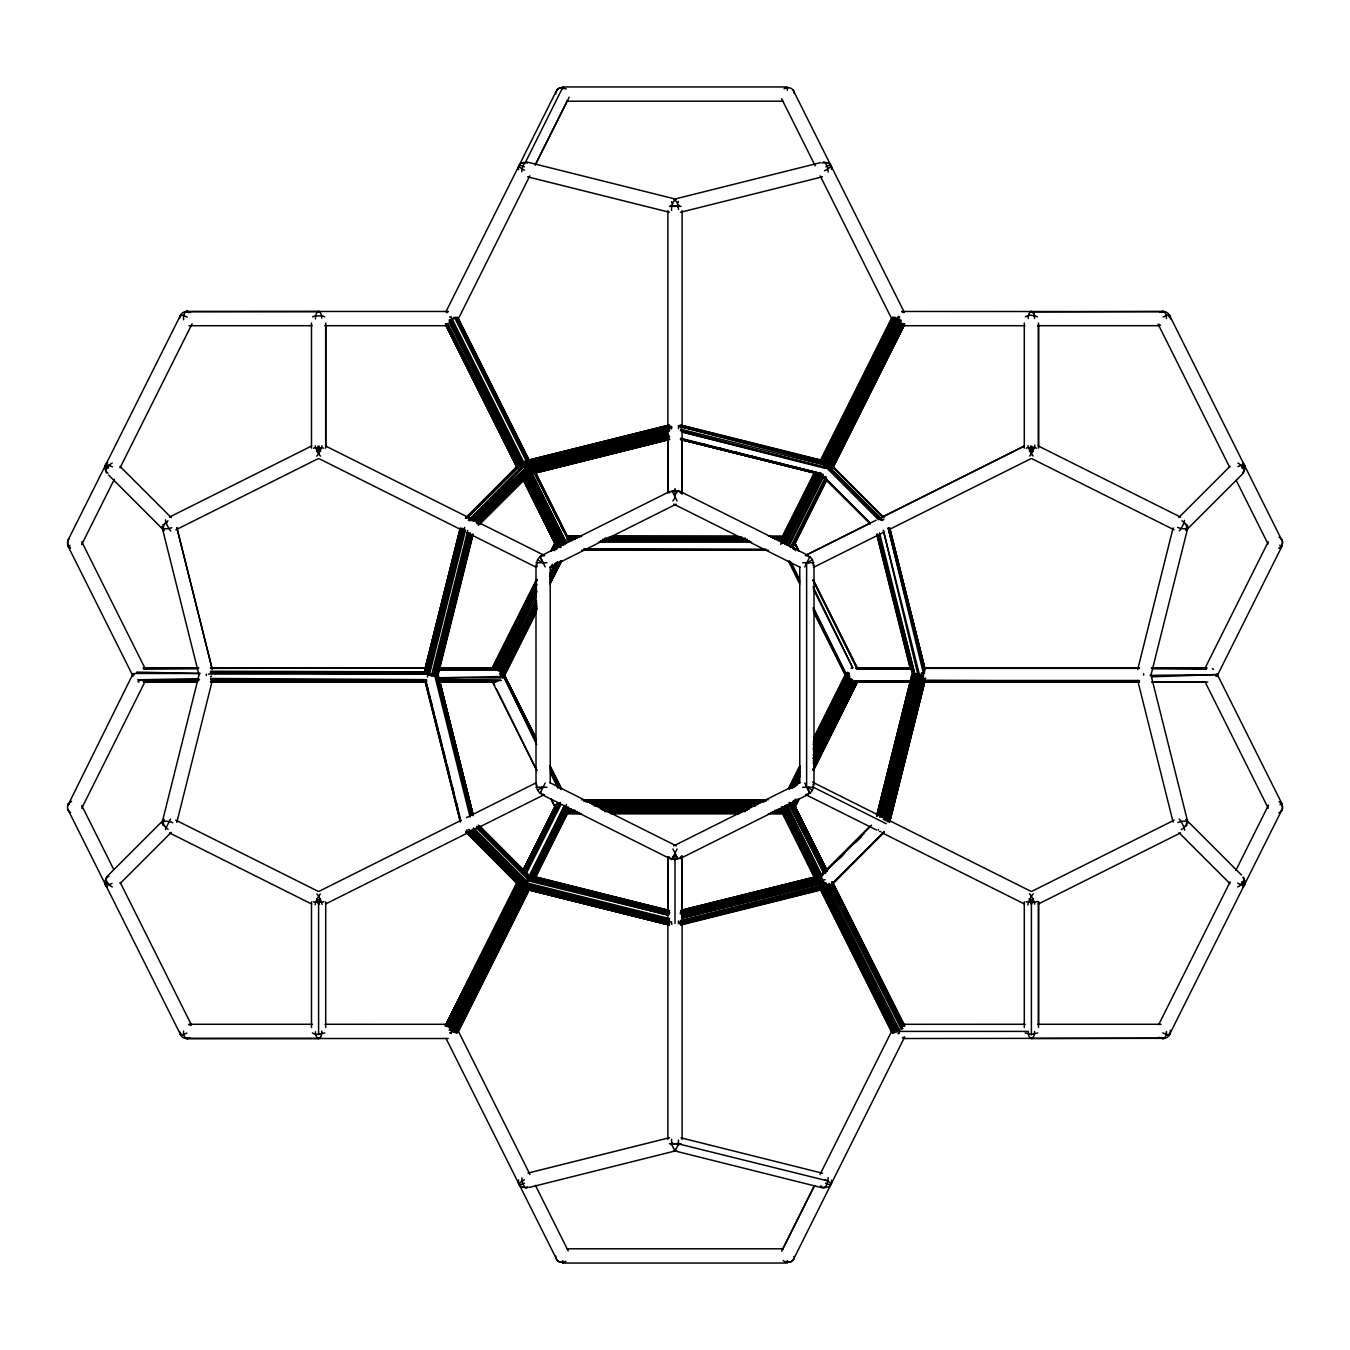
<?xml version="1.0" encoding="UTF-8"?>
<svg xmlns="http://www.w3.org/2000/svg" width="1350" height="1350" viewBox="0 0 1350 1350"><rect width="100%" height="100%" fill="white"/><g stroke="black" fill="none" stroke-linecap="round" stroke-linejoin="round"><path stroke-width="1.5" d="M325.704 448.132L325.721 324.945M667.896 856.845L667.879 910.828L637.47 903.234L649.654 906.373M667.879 492.834L667.879 439.121M682.104 494.235L682.121 439.037M682.071 917.089L682.104 855.748M1038.504 448.132L1038.521 324.945M1038.504 1027.451L1038.521 901.53M1184.304 521.37L1183.191 524.475A7.138 1.552 -63.4 0 1 1181.081 528.508A7.121 1.552 -63.4 0 1 1179.36 530.837M1162.772 1032.868A7.121 1.552 26.6 0 0 1165.506 1034.066L1167.227 1034.623A7.121 1.552 26.7 0 0 1169.471 1034.758L1169.623 1034.1A7.121 1.552 26.6 0 0 1169.134 1033.442M677.919 207.444L678.375 205.217M537.081 787.252L537.03 788.721A7.121 6.227 63.3 0 0 539.46 792.501L541.941 793.918A7.121 6.227 63.3 0 0 543.308 794.188M108.574 475.014L164.16 530.601A7.121 4.117 -45 0 1 163.198 529.099L163.434 526.348A7.121 4.117 -45 0 1 167.974 520.813M1215.894 676.131L1215.979 674.612L1150.031 675.371M134.021 675L134.156 673.481L200.104 673.481L136.637 672.097M1244.497 465.446L1244.211 464.856A7.138 1.552 -26.4 0 0 1242.574 464.94M671.558 429.013L671.659 426.414L524.002 463.32M1242.844 885.111A7.121 1.552 26.6 0 0 1244.211 885.127L1244.464 884.419A7.121 1.552 26.6 0 0 1241.561 881.871M847.058 673.127L846.906 676.131M1028.211 318.6A7.121 3.189 -90 0 1 1028.379 316.356L1028.649 314.972A7.121 3.189 -90 0 1 1032.244 311.715A7.121 3.189 -90 0 1 1034.589 318.6M1240.296 884.368L1242.067 884.942A7.121 1.552 26.6 0 0 1244.312 885.094L1244.497 884.537M470.931 534.853L436.59 676.097L471.994 534.533M877.416 815.586L912.381 674.392L876.707 816.21L911.874 674.933L876.876 814.691M890.561 815.096L892.08 808.954M894.594 798.744L896.113 792.602M898.644 782.392L900.146 776.25M902.677 766.041L904.196 759.898M906.711 749.689L908.229 743.546M1186.987 528.188L1186.127 530.347L1243.215 473.259A7.121 4.117 44.9 0 0 1243.704 472.517L1243.89 470.492A7.121 4.117 44.9 0 0 1241.342 465.682A7.121 4.117 45 0 0 1237.815 463.084M425.469 668.385L459.928 529.487M437.906 672.722L444.032 648.219M445.044 644.136L448.099 631.884M449.128 627.801L462.881 572.653M463.911 568.569L466.965 556.318M467.977 552.234L471.032 539.983M877.584 814.117L911.807 676.249M877.854 814.911L879.356 808.819M880.369 804.769L883.406 792.585M884.419 788.535L887.456 776.368M888.469 772.318L891.506 760.134M892.502 756.084L895.539 743.917M896.552 739.851L899.589 727.684M900.602 723.634L903.639 711.467M904.652 707.4L907.673 695.233M908.685 691.183L911.722 679.016M900.298 776.537L889.144 821.424L923.704 683.826L889.65 821.053M901.311 772.453L904.348 760.219M905.361 756.135L908.415 743.901M909.427 739.817L912.465 727.583M913.478 723.499L916.515 711.248M917.544 707.181L920.582 694.929M889.684 821.931L925.526 677.97L889.515 821.171M161.966 823.196L198.872 675.54M176.816 822.437L212.22 680.839M460.316 527.884L424.913 669.482L460.485 528.795M424.524 672.199L460.434 528.576M425.452 670.984L460.89 529.369M425.672 673.667L462.071 528.036M426.651 674.376L463.05 528.744M427.326 677.042L464.737 527.361M429.182 675.557L465.581 529.926M431.359 676.164L467.775 530.533M432.827 676.384L468.737 532.778M434.244 676.451L470.138 532.845M435.51 676.367L470.914 534.769M437.451 675.726L472.837 534.144M438.024 675.219L473.141 534.364M878.799 815.265L914.203 673.684M879.525 817.155L915.435 673.549M880.909 817.189L916.802 673.583M882.36 817.374L918.27 673.768M883.339 819.72L919.738 674.089M884.756 820.192L921.679 672.536M886.073 820.766L922.995 673.11M887.22 821.424L923.619 675.793M888.131 822.133L924.024 678.527M889.11 820.631L924.666 679.269M889.667 821.121L924.784 681.294M889.701 821.897L925.054 680.721M1137.713 669.482L1173.116 527.884M1151.01 674.933L1188.017 526.956A7.121 3.105 14.1 0 1 1187.19 528.069L1186.65 529.554A7.138 4.117 45 0 1 1186.178 530.297M108.506 468.129A7.121 1.519 26.5 0 1 105.503 465.446L105.789 464.569L105.216 465.767A7.121 6.227 26.7 0 0 105.975 471.066L106.161 472.061A7.121 4.117 -45 0 0 106.515 472.922M877.433 815.653L913.157 673.954M913.359 722.992L914.895 716.934M917.46 706.86L918.996 700.802M67.703 809.072L180.63 1034.809A7.121 1.569 -26.3 0 0 183.026 1034.539M448.386 311.462L186.621 311.462A7.121 3.189 -90 0 0 183.887 315.309L183.043 315.444A7.121 1.586 26.6 0 0 180.529 315.208L67.787 540.608L67.703 543.949L69.474 547.054M163.164 822.555L163.316 820.513M519.851 164.43L518.923 165.982A7.138 1.552 26.6 0 0 519.126 166.438M555.896 92.205L557.499 89.353A7.138 6.227 26.4 0 1 561.263 87.699L566.274 88.931M812.97 784.384A7.121 6.227 -63.4 0 1 813.257 785.784L812.97 788.721A7.121 6.227 -63.4 0 1 810.557 792.501L808.059 793.918A7.121 6.227 -63.4 0 1 806.709 794.188M673.532 1150.605L823.196 1188.034A7.121 3.105 -76 0 0 824.664 1187.46A7.121 3.105 -76 0 0 827.702 1181.824L828.141 1178.888A7.121 3.105 -76 0 0 828.141 1177.554M105.503 465.446L105.789 464.569M1033.138 456.013A7.138 1.552 63.4 0 1 1031.737 454.174L1030.995 452.976L1032.176 452.334A7.121 1.552 -63.4 0 0 1034.049 448.318L1034.471 447.086L1035.349 447.812A7.121 3.189 0 0 1 1036.513 448.251M787.252 1262.301A7.121 6.227 26.9 0 0 793.665 1259.044L794.104 1257.778A7.121 6.227 26.9 0 0 794.205 1256.445A7.121 6.227 26.6 0 1 793.665 1259.027L792.956 1260.158A7.121 6.227 26.6 0 1 783.101 1260.613M518.484 167.046L520.087 164.194A7.121 6.227 26.8 0 1 523.851 162.523M536.406 787.252L536.709 786.51A7.121 6.227 63.3 0 1 536.844 785.092M1166.957 1034.539A7.121 1.552 26.6 0 0 1169.37 1034.809L1282.297 809.072A7.121 6.227 26.6 0 0 1281.96 805.056M562.748 88.577L562.748 87.193M531.951 876.757L566.561 807.519L530.044 877.5L564.452 805.528L528.846 876.572M820.53 472.972L786.189 544.843L821.812 473.782L820.53 472.972L784.974 544.067L818.539 473.85L783.894 543.038M105.604 464.957L105.216 465.767L105.688 464.906A7.121 1.519 26.5 0 1 107.916 465.075L109.704 465.632M449.618 1032.699L450.984 1033.358L524.458 883.018L450.546 1030.826M795.555 799.251L792.771 804.921L795.639 799.284M813.122 763.29L852.913 681.919L813.291 761.012M556.605 804.009L523.901 870.632L557.651 803.216M560.233 825.542L534.836 877.399L567.709 812.7M537.047 608.327L502.116 677.649L536.507 607.719M550.446 579.352L558.816 562.342L550.226 579.251M513.135 892.991L514.991 889.228M527.816 863.342L535.275 848.239L524.947 868.337M537.148 844.459L555.812 806.692M480.718 984.892L458.426 1029.966L528.609 889.667M485.359 975.493L492.784 960.457M500.209 945.439L502.065 941.676M512.274 921.021L514.148 917.257M548.792 848.121L550.631 844.391M534.836 878.327L568.772 809.595L534.026 877.551L568.637 808.245L533.621 876.201L568.215 806.912M794.779 543.645L825.761 480.819M792.281 788.197L799.757 773.094M813.763 744.778L849.268 673.026L813.189 744.474M794.424 786.915L800.027 775.575M813.088 749.149L849.487 675.489L813.341 746.921M796.669 785.683L799.47 780.013M813.459 751.68L849.825 678.021L813.628 749.419M494.741 664.538L492.885 668.334L494.741 664.571M536.574 579.487L492.311 668.031L536.827 579.606L496.614 660.774L506.942 640.17M555.576 541.89L550.851 551.306M450.208 1018.609L446.479 1026.101L450.259 1018.626M465.092 988.673L457.65 1003.641L459.675 999.928M466.948 984.926L477.191 964.339M479.048 960.592L518.13 881.989L445.23 1026.152L517.472 882.022M517.759 883.575L446.985 1026.084L518.484 884.216L447.862 1026.776L520.408 883.069M566.882 813.071L535.056 877.264L567.709 812.447L535.106 877.989M814.455 472.888L781.279 539.713L814.978 472.348L782.561 536.625M870.952 389.391L831.87 467.994L904.669 323.865L832.528 467.977M872.809 385.644L880.251 370.676M884.908 361.327L892.35 346.343L890.325 350.072M899.792 331.374L903.521 323.882L899.741 331.374M791.235 787.674L799.656 770.681M813.679 742.365L848.289 672.536L813.223 742.146M813.206 755.173L851.175 678.645M521.842 171.787A7.121 3.105 -76 0 1 522.146 168.919A7.121 3.105 -75.9 0 1 525.369 162.506L562.748 87.429M493.172 668.52L536.827 580.787M551.694 550.918L555.407 543.459M536.406 610.352L502.74 677.97L536.709 610.166M523.547 869.805L555.913 804.769L522.771 870.885L555.896 805.005M446.074 1026.051L517.776 881.989L445.449 1026.084M820.277 461.936L891.253 319.41M821.627 460.603L891.456 319.882M789.564 786.831L799.909 766.108M814.944 735.936L845.961 673.734M789.548 787.624L799.791 767.104M814.691 737.286L845.404 675.759M813.173 769.196L856.828 681.48M799.183 798.711L794.576 808.178L799.284 798.761M813.392 770.496L857.554 681.885M81.641 544.658L114.396 479.166M119.998 467.944L192.105 323.747M70.605 812.582A7.121 6.227 -26.4 0 1 68.378 804.381L133.076 673.684M81.759 808.178L144.872 681.952M445.956 311.732L556.2 91.26A7.138 6.21 26.7 0 0 555.812 93.892M535.174 165.071L567.27 100.963M458.73 318.026L529.824 175.838M535.444 164.616L569.143 97.2M550.716 551.222L555.424 541.806M492.446 668.115L536.912 579.656M508.815 636.407L516.324 621.388M518.197 617.625L528.508 596.97M530.398 593.207L536.962 580.061M551.964 550.024L555.711 542.514M536.389 584.094L493.999 668.891L537.081 584.449M553.348 550.192L557.111 542.649M495.011 669.398L536.473 586.491M557.196 545.046L554.361 550.699L557.162 545.029M497.138 668.098L536.709 588.971M556.487 549.416L558.377 545.636M497.509 670.629L537.064 591.502M498.842 671.153L536.439 596.177M550.53 568.046L552.403 564.3M536.642 600.716L499.905 674.19L536.372 602.944M549.838 574.341L555.474 563.034L550.564 572.349M536.912 603.214L500.175 676.688L501.238 677.211L537.047 605.627M550.108 576.838L557.651 561.752M502.116 677.649L536.962 607.939M550.159 581.563L560.52 560.841M504.343 674.055L506.233 670.309M510.941 660.909L518.484 645.857M520.358 642.094L527.901 627.058M532.609 617.659L534.499 613.896M551.475 580.044L559.001 565.009M549.923 583.808L561.246 561.212M536.068 612.208L503.888 676.181L535.089 614.064M550.058 583.875L561.549 561.364M504.107 676.299L536.102 612.225M672.908 500.985L675.253 497.306M539.966 793.547L540.658 792.163M540.456 792.568L545.214 783.051M445.939 1024.734L517.05 882.529M523.986 869.974L555.778 806.355L523.142 870.666M524.779 873.467L560.334 802.373L524.34 871.965M449.229 1030.118L522.197 884.183M450.984 1033.358L525.825 883.676M530.044 877.5L566.528 804.533M453.246 1032.041L526.23 886.106M454.511 1032.497L526.551 888.435M455.625 1032.817L527.664 888.739M456.553 1032.986L528.592 888.908M534.144 878.833L568.755 809.612M457.245 1032.986L529.723 888.047M534.988 877.314L565.852 815.569M458.73 1030.843L529.824 888.283M534.887 878.293L568.569 810.945M458.443 1031.062L529.706 888.772M781.65 538.431L815.062 471.707M891.962 317.841L820.024 461.683L891.557 320.001M820.462 461.126L892.502 317.048M815.012 472.686L784.148 534.431L803.908 495.754M820.867 461.059L892.131 318.853M781.262 541.063L815.873 471.825M787.151 529.926L789.024 526.196M799.318 505.609L801.191 501.862M811.485 481.292L813.358 477.546M829.102 446.141L830.976 442.395M862.785 378.776L864.658 375.047M874.952 354.459L876.825 350.713M887.102 330.142L888.975 326.396M821.846 461.143L893.886 317.081M780.604 544.286L816.142 473.192M822.876 461.379L894.915 317.317M782.106 543.729L817.661 472.618M824.074 461.767L896.096 317.706M824.445 464.147L898.341 316.339L899.707 316.946L824.867 466.627L823.5 466.02M826.217 467.319L900.112 319.511M787.658 545.451L823.213 474.356M828.428 466.172L901.395 320.237M789.126 545.737L823.736 476.516M829.592 466.914L901.614 322.852M790.374 547.509L825.93 476.415M831.499 465.75L902.593 323.561M791.724 547.087L826.335 477.866M832.241 466.425L903.353 324.219M794.222 543.645L826.014 480.026M826.588 479.048L792.906 546.396L826.622 479.891L869.957 522.788M793.884 545.467L826.841 479.486L794.104 544.978M832.95 467.454L904.028 325.164M832.933 467.708L904.264 324.979M804.786 566.933L810.034 556.436M677.092 848.998L671.811 859.562L541.822 794.559M672.351 858.516L672.773 857.638M673.026 857.132L673.599 855.984M788.501 788.653L799.757 766.024M813.898 737.775L845.961 673.734M789.311 788.484L799.639 767.846M813.729 739.699L847.547 672.165M812.936 758.481L852.491 679.354M791.623 804.347L793.513 800.584M813.527 763.492L854.989 680.602M792.889 807.334L796.652 799.808M813.611 765.889L856.001 681.109L910.119 681.379M794.812 806.254L796.669 802.524M813.426 769.044L823.652 748.592M825.508 744.862L838.536 718.824M840.392 715.095L850.635 694.642M852.491 690.913L857.149 681.615M794.256 808.026L798.964 798.592M782.595 1249.341L814.523 1185.486M781.65 1251.231L814.388 1185.739M820.007 1174.517L891.945 1030.674M793.665 1259.044L904.736 1036.884M1205.128 668.048L1268.241 541.806M1216.924 676.299L1281.926 546.294L1279.749 545.214M1158.671 1024.684L1230.154 881.786M1235.79 870.531L1268.528 805.056M504.242 645.739L496.665 660.808L501.525 651.459M506.132 641.976L513.709 626.923M518.434 617.524L523.176 608.108M527.901 598.708L532.642 589.292M446.023 1024.954L517.252 882.984M446.377 1025.477L517.742 883.558M448.943 1027.519L520.256 885.448M526.298 873.45L560.874 804.651M821.526 460.485L830.908 441.804M832.781 438.075L843.109 417.538M844.999 413.809L852.508 398.858M857.199 389.526L864.709 374.591M869.4 365.259L874.108 355.911M884.436 335.374L886.309 331.644M832.646 466.104L904.095 323.933M813.341 769.298L857.385 681.75L910.035 681.429M538.009 870.328L566.882 812.97M789.531 789.176L799.959 768.487M791.353 787.725L799.892 770.799M782.291 537.3L815.029 472.568M792.433 788.265L800.044 773.229M794.61 786.999L800.314 775.727M499.888 671.827L536.22 600.497M549.804 576.686L557.483 561.684M805.781 492.075L815.197 473.631M537.182 844.459L544.691 829.761M68.04 805.039L69.221 803.199M562.748 1262.891L563.119 1262.25A7.121 6.21 -26.6 0 0 565.937 1261.254M1165.455 315.951L1167.227 315.377M672.081 1142.556L671.389 1143.653L681.041 1143.653M1163.109 316.946L1166.957 315.444A7.121 1.569 -26.3 0 1 1169.488 315.242L1282.382 541.249A7.121 6.227 -26.5 0 1 1281.808 545.282L1279.986 547.577M1281.015 811.367L1281.808 810.287A7.121 6.227 26.7 0 0 1281.234 803.79A7.121 6.227 26.6 0 0 1279.074 801.748M1279.986 804.651L1281.909 803.689L1216.907 673.701M180.849 316.541A7.121 1.586 26.6 0 1 180.377 315.883L180.63 315.174M68.31 546.193L70.014 545.333M671.659 1139.231A7.121 3.122 75.9 0 0 674.494 1149.559L676.046 1148.901A7.121 3.105 -76 0 0 677.818 1145.121L678.324 1142.91A7.138 3.122 -75.9 0 0 678.459 1140.126M473.209 521.522L526.956 466.779L469.513 520.999L526.551 463.961M475.554 521.235L527.816 468.028M528.626 469.226L476.28 522.467L529.217 470.441L476.769 523.682L529.571 471.639M520.374 463.978L467.269 517.742L522.028 464.029M481.899 503.111L477.444 507.549L484.616 500.226M503.516 481.123L493.341 491.4L502.234 482.557M509.338 475.251L518.062 466.442L507.836 476.567M832.275 884.098L884.031 831.887L832.866 883.052M518.282 465.497L466.965 517.101L518.164 465.868M491.147 494.151L494.117 491.164M505.963 479.216L508.933 476.229M478.322 524.914L529.622 473.293M826.571 870.109L869.501 826.892M466.459 517.101L517.995 465.699L465.784 518.181L520.374 463.961M477.276 507.617L484.616 500.243M509.574 475.2L518.383 466.358M487.384 514.924L497.559 504.934M503.516 498.741L516.459 486M479.385 524.256L530.786 472.719L478.305 524.981M839.211 858.583L845.1 852.677M855.411 842.349L861.3 836.46L853.993 843.733M832.039 884.284L884.301 831.786M465.429 518.316L518.079 465.649M466.358 518.062L476.584 507.819M479.52 504.9L494.151 490.269M497.07 487.35L511.701 472.719M514.62 469.8L517.539 466.864M468.281 520.273L525.319 463.236M480.566 521.876L489.476 512.966M495.416 507.026L504.326 498.116M510.266 492.176L519.176 483.266M479.874 523.091L523.766 479.216M120.082 883.558L171.264 832.359M479.334 524.323L528.778 474.879M870.379 826.031L819.399 876.96L871.577 825.171M1178.769 517.573L1230.036 466.307M824.648 873.096L827.584 870.159M836.376 861.351L843.716 854.01M883.44 832.967L832.241 884.149L883.592 832.849M492.311 492.75L496.766 488.312M507.178 477.951L511.633 473.513M466.931 517.168L504.917 479.469M478.474 523.446L529.757 472.517M479.368 523.716L528.019 475.335M480.009 523.041L523.294 480.178M822.369 874.53L864.051 833.456M494.066 507.803L497.019 504.9M510.334 491.805L516.257 485.983M472.163 520.476L526.939 466.746M185.963 311.664L319.191 311.58M1031.906 446.496L1030.809 448.284A7.121 1.552 -63.4 0 0 1029.442 450.984M318.094 903.487L319.191 901.699A7.121 1.552 -63.4 0 0 320.558 899.016M671.608 210.482A7.121 3.105 -76 0 1 671.591 207.799L672.182 204.863A7.121 3.105 -76 0 1 674.679 200.239L676.131 199.395M183.043 1034.539L185.541 1033.644A7.121 1.569 -26.3 0 0 186.907 1033.054M315.124 904.838A7.121 1.552 -63.4 0 1 317.824 897.666L319.646 894.797A7.121 1.552 -63.3 0 1 320.321 894.004M1031.737 454.174L1030.354 455.203A7.121 1.552 -63.4 0 1 1029.679 455.996M830.655 1184.524L831.094 1184.203A7.121 6.21 26.5 0 0 831.431 1180.237M681.058 493.442A7.138 6.379 0.3 0 0 678.966 491.501L674.629 490.421L670.444 491.889A7.138 6.379 0.3 0 0 669.398 492.851M183.532 1031.012A7.121 3.189 -90 0 0 183.735 1033.999L182.756 1034.623A7.121 1.552 -26.6 0 1 180.529 1034.758L180.293 1034.421A7.121 1.569 -26.3 0 1 180.984 1033.273M324.827 1032.936L315.765 1034.691L312.356 1032.936M1037.644 1032.936L1031.4 1034.589L1025.173 1032.936M824.529 170.724A7.121 1.569 -26.7 0 0 827.196 169.324L828.377 168.581A7.121 1.552 -26.6 0 0 830.942 165.594A7.121 6.21 -26.4 0 0 825.053 162.523L824.091 162.152A7.121 3.105 75.9 0 0 823.382 161.966M446.58 312.626L447.862 311.968M902.138 325.215L903.42 324.557M69.137 545.771L68.091 546.294L133.093 676.299M802.626 562.731L813.881 562.731M169.408 517.117L311.664 445.972M175.854 529.824L318.111 458.679M669.938 491.366L539.933 556.369L543.122 562.731L537.502 559.929M550.074 567.219L676.299 504.107M805.612 555.407L876.167 520.155M882.276 517.067L1024.481 445.972L879.896 518.299M805.342 555.542L869.147 523.631M806.878 562.731L812.498 559.929M813.476 567.388L883.254 532.508M888.722 529.774L1030.86 458.713M319.14 891.27L460.856 820.446M466.459 817.644L535.967 782.865M537.502 790.054L543.122 787.252M325.451 904.044L467.944 832.798M473.546 829.997L544.371 794.593M848.762 677.211L849.825 676.688M673.701 845.876L799.926 782.764M680.062 858.617L808.178 794.559M1031.889 891.321L1174.146 820.176M1038.336 904.028L1180.592 832.883M1280.863 804.229L1281.842 803.722M446.698 1025.359L448.065 1024.684M449.618 317.284L450.984 316.626L525.825 466.307L524.458 466.965L449.246 319.866L522.197 465.801M1028.649 314.972L1035.349 315.934A7.121 3.189 0 0 1 1037.475 316.913M898.003 1033.796L899.37 1033.206L824.529 883.524L825.879 882.849L899.792 1030.658M903.521 1038.521L1164.206 1038.217M185.389 1038.403L187.633 1038.217M785.43 88.104L788.366 87.666M562.748 1262.064L562.005 1262.334A7.121 6.21 -26.6 0 1 557.061 1260.158L446.023 1038.386M317.52 311.884L318.684 311.462A7.121 3.189 90 0 1 321.773 318.212M1030.32 311.884L1164.24 311.529A7.138 7.138 0 0 1 1170.399 318.971M1028.329 1033.273A7.121 3.189 -90 0 0 1031.147 1038.504L1164.983 1038.319A7.121 7.121 0 0 0 1170.315 1030.269M183.752 1033.999A7.138 3.189 90 0 0 186.283 1038.471L188.409 1038.319A7.121 7.121 0 0 0 189.827 1037.812M466.358 830.402L467.556 830.031M674.224 1150.487L675.219 1150.2A7.121 3.122 75.9 0 0 676.637 1150.588L528.981 1187.511M881.314 520.492L824.259 463.455L882.546 519.919L883.744 519.581M851.04 668.284L852.356 667.929M568.671 463.877L536.203 472.264L649.62 443.694M572.737 462.831L578.829 461.261M582.879 460.198L595.063 457.059M599.13 456.013L605.205 454.444M822.504 878.85L680.282 913.174L821.104 876.876M653.67 442.682L665.82 439.611M534.465 473.108L667.406 439.661L535.68 472.298M669.414 439.29L535.68 472.888L668.773 439.729M681.817 910.17L822.049 875.458L680.771 911.52M820.699 162.574L675.067 198.99L526.804 161.966A7.121 3.122 -75.9 0 0 525.369 162.506L523.851 162.54M679.05 205.318L675 206.331L670.95 205.318M680.518 212.271L822.437 176.816M525.234 461.008L669.482 424.913M524.694 461.514L668.317 425.604M524.273 462.291L669.921 425.891M521.842 465.058L671.524 427.646M523.901 465.936L669.533 429.519M524.087 467.404L669.718 430.988M526.433 468.366L668.031 432.962M524.88 470.306L668.486 434.396M527.479 471.099L669.06 435.712M528.137 472.247L669.735 436.843M528.846 473.158L668.419 438.261M527.563 474.306L669.161 438.919M526.281 475.166L669.887 439.256M681.126 910.288L823.382 874.766M680.467 910.862L822.066 875.458M700.346 906.373L712.479 903.336M716.529 902.323L728.663 899.286M732.712 898.273L815.636 877.551M680.265 913.14L821.863 877.753M680.94 914.287L822.521 878.884M681.514 915.587L825.12 879.694M681.969 917.021L823.567 881.618M681.666 918.118L824.31 882.411M680.467 920.464L826.099 884.048M828.158 884.925L678.476 922.354L678.442 920.97M678.341 923.586L825.998 886.663M680.079 924.109L825.727 887.692M683.944 923.518L821.475 889.127L802.997 893.616M681.683 924.379L825.306 888.486M824.766 888.975L680.518 925.088M527.934 1173.099L669.482 1137.713M670.95 1144.665L675 1143.653L679.05 1144.665M529.352 459.979L668.52 425.334M528.592 460.434L666.478 426.212M528.812 460.485L665.989 426.482M529.318 460.856L541.451 457.836M545.484 456.823L557.617 453.803M561.667 452.79L573.784 449.769M577.834 448.774L589.967 445.753M600.075 443.222L606.133 441.72M616.241 439.206L622.299 437.687M632.408 435.173L638.466 433.654M648.574 431.139L654.649 429.637M706.371 904.956L718.504 901.952M722.537 900.956L734.653 897.969M738.703 896.957L750.819 893.97M760.928 891.472L766.986 889.971M777.094 887.473L783.152 885.971M681.632 918.135L825.171 882.63M760.05 904.112L766.176 902.61M776.402 900.112L782.544 898.611M792.771 896.113L798.913 894.611M1032.328 1038.217L1031.822 1038.471A7.121 3.189 90 0 0 1033.088 1037.441M187.312 311.58L187.667 311.529A7.138 7.138 0 0 1 190.502 312.542M1163.869 311.58L901.614 311.462M184.663 311.766L187.667 311.529L186.148 311.479A7.138 7.138 0 0 0 179.584 318.583M1161.236 311.766L1163.194 311.462M179.584 1031.4A7.121 7.121 0 0 0 186.907 1038.521L188.409 1038.319M1161.962 1038.403L1164.983 1038.319M806.962 787.421L808.751 787.252M182.756 315.377L184.545 315.951A7.121 1.586 26.6 0 1 187.262 317.081M321.705 1032.902A7.121 3.189 90 0 1 319.005 1038.471L186.907 1038.521A7.138 3.189 90 0 0 188.257 1037.627M1151.888 676.806L1215.979 674.612M198.737 678.645L137.818 679.792L199.597 679.826M487.333 668.925L493.611 668.841M1193.94 668.925L1206.512 668.756L1152.259 668.267M440.235 681.142L501.002 680.366L438.075 679.286M143.184 681.413L170.438 681.075M477.394 681.075L439.627 681.497L493.087 681.564M911.588 681.075L851.04 681.699L852.356 682.054M143.606 668.706L198.197 668.233M894.814 668.925L909.579 668.841M159.806 681.075L197.572 681.497L143.387 681.969L196.914 682.003M440.438 681.952L492.969 681.598M439.948 668.891L494.016 668.587L439.779 668.149M856.659 668.554L910.744 668.317M438.615 681.345L487.097 681.075M910.457 668.216L855.681 668.436L909.748 668.706M210.532 672.57L426.668 671.827L210.532 671.22M426.668 680.737L210.532 681.463L426.668 681.48M1099.592 681.075L923.332 681.615L1139.467 681.632M855.816 682.087L910.474 681.868M566.949 537.165L579.555 537.148M608.985 537.097L741.386 536.861M210.532 668.351L426.668 667.963L210.532 667.963M855.849 668.064L909.967 667.946M765.602 800.634L583.656 800.904L766.277 800.938M566.933 101.199L783.067 101.199M669.398 206.331L681.041 206.331M188.983 325.721L312.086 325.704M324.641 325.704L448.386 325.721M901.614 325.721L1024.886 325.704M1037.458 325.704L1159.329 325.704M566.933 536.001L581.631 536.001M613.102 536.001L736.898 536.001M768.369 536.001L783.067 536.001M566.933 538.144L577.429 538.144M604.699 538.144L745.301 538.144M772.571 538.144L783.067 538.144M566.933 539.325L575.336 539.325M602.606 539.325L747.394 539.325M774.664 539.325L783.067 539.325M566.933 540.692L571.134 540.692M600.514 540.692L749.486 540.692M778.866 540.692L783.067 540.692M598.404 542.16L751.596 542.16M584.061 549.45L766.311 549.484L583.723 548.893M583.723 550.074L766.277 550.074M581.631 550.243L768.369 550.243M535.984 562.731L547.054 562.731M198.028 667.862L144.045 667.896L198.771 667.929M440.421 667.913L492.463 667.879M143.303 667.929L196.881 667.929M438.936 667.862L495.923 667.997M855.765 667.896L911.402 667.896M923.164 667.862L1139.467 667.913M1151.398 667.896L1207.035 667.896L1152.124 668.166M438.885 668.166L492.463 668.166M439.509 668.436L499.281 668.436L497.981 667.997M923.332 668.351L1139.467 668.351M143.488 668.756L197.066 668.756M440.134 668.756L493.712 668.756M1152.934 668.756L1206.512 668.756M438.649 669.161L498.403 669.161L437.636 670.123L499.416 670.157M208.44 674.055L428.76 674.055L210.532 672.604M210.532 679.691L426.668 679.691L210.532 678.476M437.113 680.366L501.002 680.366M1139.467 680.484L923.332 680.484L1139.467 681.311M440.134 681.227L497.829 681.227L439.003 681.767L496.581 681.817M851.884 681.041L909.866 681.227M144.096 681.564L197.674 681.564M911.317 681.564L855.681 681.564L909.9 681.936M857.098 681.817L910.676 681.817M210.718 682.121L425.064 682.104M495.248 682.104L439.104 682.121L472.331 813.814L439.29 680.67M854.415 682.054L911.402 682.104M923.181 682.121L1139.467 682.121M1152.073 682.121L1207.71 682.121M1151.921 682.121L1205.634 682.121M536.051 787.252L547.054 787.252M802.626 787.252L813.881 787.252M581.631 799.841L768.369 799.757M583.723 800.246L766.277 800.246M585.816 801.9L764.184 801.9M590.017 803.098L759.983 803.098M592.11 804.465L757.89 804.465M594.219 805.933L755.781 805.933M598.404 807.452L751.596 807.452M566.933 808.937L571.134 808.937M600.514 808.937L749.486 808.937M778.866 808.937L783.067 808.937M566.933 810.337L575.336 810.337M602.606 810.337L747.394 810.337M774.664 810.337L783.067 810.337M566.933 811.569L577.429 811.569M604.699 811.569L745.301 811.569M772.571 811.569L783.067 811.569M566.933 812.599L579.521 812.599M608.901 812.599L741.099 812.599M770.479 812.599L783.067 812.599M566.949 813.257L579.555 813.257M611.077 813.24L739.294 813.223M770.816 813.206L783.422 813.206M566.933 813.847L581.631 813.999M610.993 813.847L739.007 813.847M768.369 813.847L783.067 813.999M188.73 1024.279L312.39 1024.279M324.979 1024.279L446.85 1024.296M902.171 1024.296L1025.224 1024.279M1037.762 1024.279L1161.118 1024.279M896.332 1031.4L1028.211 1031.4L1028.497 1034.336M186.975 1038.504L448.2 1038.521M669.398 1143.653L673.127 1143.653M566.933 1248.801L783.067 1248.801M566.949 536.473L581.664 536.507M611.077 536.541L741.386 536.726M438.429 667.946L494.016 668.587M856.524 682.071L910.642 682.121M855.9 668.081L910.659 668.267M500.681 677.953L439.003 677.767L503.027 676.502L503.027 673.481M143.336 667.946L197.994 668.233M438.463 681.446L492.548 681.683L439.881 681.885L473.158 814.843M856.744 668.621L911.537 668.925M440.438 668.048L499.281 668.436M806.962 562.562L808.751 562.731M675.405 199.665L674.409 199.581A7.121 3.105 76.1 0 0 673.701 199.378M1162.856 1038.454A7.121 3.189 90 0 1 1161.591 1037.441A7.121 3.189 -90 0 0 1162.873 1038.471L1163.481 1038.521A7.121 3.189 90 0 0 1166.467 1031.4M541.603 787.252L543.038 787.421M317.841 1038.319L319.022 1038.471M526.787 880.521L668.621 915.266L527.31 879.221L669.212 914.001L527.951 878.023L669.887 912.904L528.66 877.044L668.587 911.554L529.403 876.336L478.339 825.12M814.877 459.439L808.768 457.937L820.986 460.941M680.586 438.278L820.614 473.631L680.316 439.189L821.88 474.609L681.058 439.627M695.149 429.637L701.241 431.156M711.383 433.688L717.474 435.189M727.633 437.721L733.708 439.239M743.867 441.754L749.959 443.273M760.101 445.787L766.192 447.306M682.222 439.256L712.53 446.749M716.58 447.744L728.696 450.748M732.729 451.744L767.07 460.249M771.12 461.244L783.236 464.248M787.269 465.244L799.403 468.248M803.436 469.243L815.552 472.247L808.532 470.576L814.539 472.146M771.947 461.599L682.695 439.526L815.721 473.04M775.997 462.611L788.164 465.615L777.077 462.476M792.231 466.611L804.398 469.631M813.847 472.5L680.805 439.425L815.029 473.175M529.419 876.319L669.33 910.963M546.564 880.74L534.448 877.753L540.54 879.323M550.597 881.752L562.731 884.739M566.764 885.752L578.88 888.739M582.93 889.751L617.271 898.239L534.364 877.551M621.304 899.235L633.42 902.239M528.981 889.397L665.246 923.265M529.065 889.785L668.267 924.379L528.525 889.144M668.149 924.463L528.238 889.667L669.431 925.071M677.599 1143.653L827.499 1180.845A7.121 1.552 26.5 0 1 831.094 1184.001L831.094 1184.203A7.121 6.227 26.7 0 1 824.681 1187.46A7.121 6.21 26.5 0 1 823.213 1187.156M527.58 176.816L669.465 212.271M680.349 424.913L822.589 460.417M681.564 425.452L821.222 460.502M682.02 426.178L825.626 462.071M825.947 463.05L678.291 426.127L828.141 464.737L827.972 463.556M680.484 429.165L826.116 465.581M681.294 438.902L820.648 473.648M680.991 439.627L823.196 475.234M668.874 910.288L526.804 874.766L669.279 910.929M535.933 877.331L669.431 910.71M621.337 899.286L633.471 902.323M653.704 907.386L665.837 910.406M545.451 880.521L551.526 882.039M561.651 884.571L567.742 886.089M577.867 888.604L583.942 890.123M594.084 892.654L600.159 894.173M610.301 896.704L616.376 898.222M626.501 900.754L632.593 902.256M642.718 904.787L648.793 906.306M658.935 908.837L665.01 910.356M524.154 882.225L669.684 918.624M523.935 883.693L669.566 920.109M523.867 885.094L671.524 922.016L671.861 924.379M521.927 885.87L669.583 922.776M524.188 887.456L669.836 923.873M529.133 889.279L666.681 923.653M524.576 888.317L668.199 924.21M525.083 888.891L668.706 924.784M527.58 889.633L669.465 925.071M681.008 1137.831L822.589 1173.234M682.256 439.307L813.932 472.483M654.261 920.092L660.386 921.628M701.561 443.559L707.619 445.095M717.711 447.643L723.769 449.162M733.86 451.71L739.918 453.246M750.009 455.794L756.051 457.329M766.142 459.861L772.2 461.396M793.277 466.577L804.499 469.547M550.648 881.888L556.723 883.423M566.848 885.971L572.923 887.524M643.596 917.443L649.671 918.979M659.796 921.544L665.871 923.079M680.366 430.633L825.458 467.522L681.649 431.865L825.677 468.501M1166.957 1034.539L1166.181 1034.336A7.121 3.189 -90 0 0 1166.4 1032.902M525.369 162.506L527.513 163.08M898.341 1029.139L899.707 1029.763M1028.379 316.356L1027.468 315.934A7.121 3.189 0 0 0 1025.359 316.896M1281.774 546.227L1280.661 545.67M68.074 803.689L69.339 804.313L68.361 804.398A7.121 6.227 -26.6 0 1 71.584 801.36M1038.336 445.972L1180.524 517.067M1031.889 458.679L1174.146 529.824M808.178 555.424L678.189 490.421L674.578 495.939L677.092 500.985M673.701 504.107L799.926 567.219M472.972 519.716L544.641 555.542M325.519 445.972L471.099 518.771A7.121 6.21 -63.4 0 0 468.467 518.383M319.089 458.679L461.413 529.858M467.032 532.659L536.541 567.405M812.447 782.106L883.541 817.661M888.654 820.176L1030.928 891.321M806.878 787.252L812.498 790.054M805.629 794.593L876.454 829.997M882.056 832.798L1024.464 904.011M550.074 782.764L676.299 845.876M175.77 820.142L318.111 891.321M169.476 832.916L311.664 904.028M813.442 787.252L886.224 823.736M824.867 1179.444L827.499 1180.845M902.138 311.968L903.42 312.626M446.58 324.557L447.862 325.215M519.058 165.493L519.142 165.544A7.121 6.227 26.6 0 0 518.569 169.746M1244.312 885.094L1244.379 885.127A7.121 6.227 26.7 0 0 1243.822 878.631L1243.856 878.006A7.121 4.117 -45 0 0 1243.536 877.146M674.679 200.239L676.232 201.352A7.121 3.105 76.1 0 1 677.936 205.234L678.442 208.17A7.121 3.105 75.9 0 1 678.476 209.537M1244.092 464.822L1244.531 465.345A7.121 1.569 -26.4 0 1 1241.814 467.977M163.232 821.711L163.181 820.952A7.121 4.134 45 0 1 164.093 819.433L106.734 876.791A7.121 4.117 45 0 0 106.279 877.551L105.789 879.238A7.121 6.227 -26.5 0 0 105.334 884.537L105.469 884.638A7.121 1.552 -26.6 0 1 107.662 882.411M1169.657 315.765L1169.471 315.225M526.146 883.744L471.487 830.081L526.449 886.089L468.788 829.44L525.217 886.815L469.041 831.499M517.539 883.963L465.733 831.819L521.066 886.326L466.661 831.836M478.558 826.723L529.521 877.146M485.966 851.546L466.931 832.731L518.113 883.963M490.354 855.883L503.533 868.894M510.84 876.133L518.164 883.373M472.618 829.086L526.939 883.221M831.583 465.227L884.233 517.877M1241.477 875.019L1185.908 819.433A7.138 4.117 -45 0 1 1186.819 820.969L1187.173 821.914M831.904 466.104L883.086 517.286L831.583 465.244M826.959 464.333L882.546 519.919M824.513 465.716L878.631 519.834M1179.006 832.68L1229.934 883.575M120.032 466.374L171.231 517.573M479.402 825.761L530.601 876.96M496.007 843.784L488.666 836.443L494.589 842.349M506.284 854.044L512.139 859.899M476.736 826.369L527.934 877.567M476.246 827.601L528.896 880.251M473.614 827.972L527.732 882.09M466.695 831.954L471.099 836.359M479.908 845.134L488.7 853.926M496.041 861.249L504.849 870.041M513.641 878.833L518.046 883.221M465.716 831.786L518.451 884.841M478.727 826.267L529.554 877.162M504.866 852.677L510.756 858.566M522.501 870.345L525.437 873.298M1280.779 803.199L1281.96 805.039M477.377 842.366L484.667 849.69M494.859 859.933L503.601 868.708M512.342 877.5L518.164 883.356M828.377 168.581L827.601 167.805A7.121 3.105 76 0 0 825.188 163.012L825.053 162.506A7.121 6.227 -26.3 0 0 822.15 163.232M822.774 475.554L870.024 523.378M492.784 840.763L495.686 843.699M521.37 886.056L467.792 831.853L522.517 885.836L469.007 831.499M1034.049 448.318L1033.273 447.407L1027.468 447.812A7.121 3.189 0 0 0 1026.304 448.251M106.144 883.642A7.121 1.552 -26.6 0 0 105.469 884.672L105.789 885.127M1169.927 316.001L1169.691 315.664A7.121 1.569 -26.3 0 1 1168.813 316.896M827.179 169.324L828.124 170.741A7.121 3.105 75.9 0 1 828.158 172.108M105.334 884.537A7.121 6.227 -26.7 0 0 106.886 886.663A7.121 6.227 -26.7 0 1 105.334 884.537L105.688 885.094A7.121 1.552 -26.6 0 0 108.203 884.858L110.7 883.963A7.121 1.552 -26.7 0 0 112.05 883.356M1281.234 538.869L1281.96 540M562.748 1261.642L563.119 1262.25A7.121 6.21 -26.8 0 1 556.841 1259.888M793.159 90.096L904.264 312.204M1032.092 903.757L1030.624 901.378A7.138 1.569 63.4 0 1 1029.274 898.661M317.908 446.243L319.376 448.605A7.121 1.552 63.4 0 1 320.692 451.305M67.905 809.696L68.563 810.844M783.742 807.148L820.834 876.791L785.886 805.309L822.15 876.032L787.269 804.667M524.981 481.309L532.524 496.007M820.834 876.791L784.721 806.136L818.775 875.88M818.741 875.914L783.692 807.199L817.864 877.044L781.954 806.574L816.278 876.437L781.447 807.891L815.923 877.787M531.259 474.086L566.308 542.784L532.136 472.956M529.166 473.209L565.279 543.864M564.047 544.725L527.85 473.951L562.731 545.316M527.377 476.314L562.663 545.349M784.164 815.518L803.908 854.229M805.781 857.908L815.197 876.353M534.803 473.631L544.219 492.075M546.092 495.754L565.836 534.482M520.408 466.914L447.424 323.544L518.501 465.75L446.664 324.202M805.292 829.963L807.165 833.676L803.891 827.229M822.184 863.342L814.674 848.509L819.349 857.891M789.142 804.651L824.108 873.45L789.278 802.339L825.559 873.517L790.712 802.558L825.981 871.982L792.028 803.048L826.267 870.733M512.291 428.979L514.164 432.692M521.724 447.609L526.449 456.924L521.809 447.525M794.222 806.355L825.998 869.383M829.322 883.254L902.812 1028.835L831.263 884.419L902.796 1026.27L832.072 883.744M828.124 883.997L901.395 1029.308M781.245 809.258L815.906 877.854M534.094 472.129L568.755 540.726L535.022 472.399M517.742 466.425L446.175 324.776L517.472 467.961L445.449 323.899L517.269 467.893L446.023 325.586M504.63 675.793L534.971 735.986L504.63 675.793L506.452 679.59M550.142 766.074L561.516 788.653M788.535 561.313L799.74 583.976M813.173 610.234L847.26 677.97M832.646 883.119L903.909 1025.072M903.487 1025.629L832.089 883.727L836.933 892.924M890.325 999.928L892.215 1003.658M899.741 1018.626L903.504 1026.101L831.87 881.989L904.77 1026.152L832.629 882.056M789.142 803.992L824.108 873.433M535.005 472.298L568.637 539.392M561.229 545.704L526.483 476.685L560.739 547.644L525.15 476.55M446.074 323.933L517.776 468.011L446.074 323.933L489.358 409.978M501.576 434.295L491.231 413.707L501.491 434.295M503.466 438.024L510.992 452.993M445.956 325.249L517.252 466.999M549.99 766.159L560.385 786.864M1158.081 324.101L1229.698 467.319M1236.263 480.448L1268.072 544.05M1205.111 681.952L1268.224 808.178M781.633 98.736L815.214 165.831M820.192 175.854L891.675 318.735M794.256 541.974L799.149 551.306M857.554 668.115L813.088 579.656L853.386 660.774M791.623 545.636L793.513 549.416M813.291 588.971L852.862 668.098L813.122 586.693M789.48 560.841L799.841 581.563M813.038 607.939L847.884 677.649L813.493 607.719M813.932 612.208L846.112 676.181M814.809 614.115L845.893 676.299M672.351 491.484L674.916 496.631M809.106 791.708L804.786 783.051M809.342 792.163L810.034 793.547M794.61 805.629L827.28 870.986M794.019 804.684L827.162 870.767M794.222 806.017L826.014 869.619M794.779 807.334L826.588 870.952M832.072 881.989L904.095 1026.051M844.408 907.892L849.083 917.257M856.575 932.226L861.249 941.574M868.725 956.543L873.416 965.891M880.892 980.859L885.566 990.225M893.059 1005.193L897.733 1014.542M824.108 885.971L897.075 1031.923M823.753 888.334L895.793 1032.396M822.606 888.688L894.628 1032.75M787.151 820.058L789.024 823.804M799.318 844.374L801.191 848.121M811.485 868.708L813.358 872.454M821.627 888.891L893.649 1032.953M783.135 812.683L785.008 816.413M786.881 820.159L797.158 840.746M799.031 844.476L809.325 865.063M811.198 868.809L814.944 876.285M823.517 893.109L828.191 902.475M832.866 911.824L840.358 926.792M845.033 936.141L852.508 951.109L847.867 941.726M876.842 999.759L869.349 984.791L879.559 1005.463M888.992 1024.076L881.516 1009.108L891.675 1029.831L821.306 889.785L891.321 1030.354M820.867 888.941L892.907 1033.003M783.169 814.033L814.978 877.635M820.277 888.047L891.371 1030.253M781.633 811.536L815.046 878.209M820.176 888.654L892.401 1032.902M891.321 1030.371L820.142 888.384L892.266 1032.801L820.462 889.144M458.73 319.157L529.993 461.7M568.215 538.127L535.444 472.568L567.506 537.03L535.697 473.394M457.245 316.997L529.723 461.936M457.869 318.853L528.609 460.333M535.646 474.339L566.528 536.085M461.008 325.907L468.484 340.875M473.158 350.224L480.651 365.192M485.325 374.558L492.818 389.526M497.492 398.874L504.968 413.843M509.642 423.191L517.134 438.159M536.642 477.546L538.515 481.292M548.809 501.862L550.682 505.609M560.976 526.196L562.849 529.926M455.625 317.183L527.664 461.244M454.511 317.486L526.551 461.565M450.546 319.157L524.458 466.965M448.943 322.177L521.134 466.037M559.271 547.425L524.661 478.204L557.989 546.952L523.344 477.714M446.648 324.219L517.759 466.425M523.986 480.026L555.778 543.645M524.07 480.701L556.824 546.193M523.108 479.166L555.913 545.214M523.564 480.701L555.272 544.067L523.024 479.098M545.214 566.933L541.721 559.946M675.759 854.702L676.974 857.132M677.835 858.853L675.084 853.369M677.227 857.638L677.649 858.516M536.389 739.851L502.453 672.165L536.186 740.087M550.53 768.066L560.891 788.737M492.446 681.885L536.726 770.428M550.851 798.694L555.559 808.11L550.884 798.677M458.73 1031.957L529.993 1174.517M535.444 1185.384L568.215 1250.927M81.776 541.806L144.889 668.031M81.793 805.629L113.602 869.248M672.03 490.86L672.553 491.889M807.958 789.413L806.625 786.746L806.625 563.237M808.279 790.037L809.544 792.568M782.291 812.717L814.877 877.956L781.245 809.291M540.894 558.292L541.417 559.356M672.908 848.998L674.747 852.694M120.167 882.36L191.481 1025.055M794.424 541.89L799.099 551.323M855.259 664.538L857.132 668.317M794.593 543.459L798.306 550.918M813.173 580.787L856.828 668.52M794.104 805.005L826.453 869.805L793.192 803.807L826.352 870.784M835.751 917.359L840.426 926.724M503.651 438.007L508.309 447.356M550.243 768.369L560.554 789.126M492.868 681.666L494.741 685.446M496.614 689.226L536.861 770.361M783.186 813.679L815.13 878.31M535.056 473.749L538.785 481.309M540.658 485.072L548.117 500.192M552.774 509.625L557.449 519.058M482.068 394.959L486.692 404.325M503.347 438.041L518.13 467.994M536.321 742.365L501.711 672.536L536.676 744.542M550.344 770.681L558.765 787.674M791.184 562.342L799.554 579.352M794.779 806.338L825.761 869.164M508.292 683.37L515.717 698.507M523.142 713.644L524.998 717.424M792.771 545.062L795.555 550.749M794.694 807.283L812.818 844.358M550.479 772.976L557.837 788.13M162.658 527.968L163.198 529.116M784.063 88.746A7.121 6.21 -26.6 0 1 787.269 87.699A7.121 6.227 -26.7 0 1 793.665 90.956L794.019 91.884M518.417 1182.617L519.429 1185.047A7.121 6.21 -26.5 0 0 524.222 1187.477L526.281 1187.966A7.121 3.105 76 0 0 526.956 1188.017M555.896 1257.778L556.2 1258.74A7.121 6.21 -26.6 0 1 555.812 1256.124M831.617 167.704L830.368 164.683A7.121 6.21 -26.7 0 0 828.208 163.063M877.011 534.043L913.157 676.029L878.783 534.803L915.418 676.434L879.525 532.828M899.893 572.873L901.446 578.947M904.028 589.089L905.58 595.181M906.609 599.231L909.714 611.398M910.744 615.448L923.67 666.158M889.667 528.896L925.054 669.279M438.429 678.847L473.108 815.552L439.307 680.586M459.81 766.446L461.362 772.504M463.911 782.612L465.463 788.67M468.011 798.778L469.547 804.836M470.576 808.886L472.112 814.944L470.644 808.802M889.65 528.458L925.071 669.6M924.531 668.419L889.346 528.626L921.932 659.931M924.666 671.186L888.638 527.698L924.041 671.456M877.433 534.263L913.157 676.029M426.718 684.349L429.773 696.465M430.785 700.498L433.839 712.614M434.852 716.648L437.906 728.781M438.919 732.814L441.973 744.93M442.986 748.963L446.04 761.096M447.053 765.129L450.107 777.246M452.638 787.337L454.174 793.395M456.705 803.503L458.224 809.561M1151.128 675.574L1188.017 823.028A7.121 3.122 -14 0 0 1177.858 822.487M1137.713 680.518L1173.116 822.099M889.667 527.732L925.088 669.634M889.633 528.407L924.396 668.317M889.279 529.133L900.366 573.716M901.361 577.766L904.382 589.933M905.394 593.983L908.415 606.133M909.427 610.2L912.448 622.35M913.461 626.4L916.481 638.567M917.494 642.617L920.514 654.767M921.527 658.834L923.535 666.934M924.531 673.481L888.131 527.85L923.636 674.19M919.738 675.894L883.339 530.263L918.287 676.232M878.799 534.718L914.203 676.316M877.838 535.461L879.339 541.502M880.352 545.552L883.373 557.668M884.385 561.701L887.406 573.817M888.418 577.851L891.439 589.967M892.451 594L910.592 666.697M877.483 536.051L910.794 669.701M876.791 534.887L910.356 669.009M438.294 675.388L473.158 815.602L438.261 676.063M436.59 673.869L471.994 815.467L436.86 673.397M435.51 673.633L470.914 815.214M434.244 673.532L470.138 817.155M426.465 683.134L428.49 691.217M429.502 695.267L432.54 707.4M433.553 711.45L436.59 723.583M437.602 727.633L440.623 739.766M441.636 743.816L444.673 755.949M445.686 759.983L448.723 772.133M449.736 776.166L452.773 788.316M453.786 792.349L456.806 804.482M457.819 808.532L460.856 820.665M425.604 681.683L460.502 821.256M425.115 681.142L460.434 821.408M424.913 680.518L460.316 822.099M176.816 527.563L212.22 669.144M176.867 527.766L212.153 668.942M161.966 526.787L198.99 674.933M438.413 678.831L457.549 756M458.561 760.067L461.582 772.251M462.594 776.301L465.615 788.484M466.627 792.551L469.648 804.735M1030.894 895.539L1032.362 897.986A7.138 1.569 63.4 0 1 1034.809 904.196M1186.819 820.952L1186.717 823.146A7.138 4.117 -45 0 1 1183.68 827.888A7.121 4.117 -44.9 0 1 1181.284 829.609M453.634 317.452L453.667 318.971M453.634 1030.269L453.667 1031.771M678.459 427.326L678.459 428.659M682.071 856.524L682.104 917.055M1143.669 673.667L1143.669 675.186M1038.504 323.038L1038.504 446.546M1038.521 901.699L1038.521 1025.207M1031.4 446.293L1031.4 453.667M1031.4 899.522L1031.4 1034.589M1024.296 323.038L1024.296 448.132M1024.296 901.868L1024.296 1027.468M919.147 674.426L919.147 675.945M814.016 564.84L814.016 785.16M799.774 566.933L799.774 783.051M787.252 90.298L787.252 86.957L562.748 86.957L562.748 89.1M787.252 1260.613L787.252 1263.043L562.748 1263.043L562.748 1260.613M682.121 210.532L682.104 426.651M682.104 432.928L682.104 493.155M682.104 923.332L682.121 1139.467M675 488.548L675 496.8M675 853.2L675 923.451M667.879 210.532L667.879 426.651M667.879 432.911L667.879 492.514M667.879 857.166L667.879 917.072M667.879 923.332L667.879 1139.467M550.226 566.933L550.226 783.051M535.984 564.84L536.017 785.16M430.852 674.055L430.852 675.557M325.704 323.038L325.704 446.546M325.704 901.868L325.704 1027.468M318.6 446.293L318.6 453.667M318.6 899.522L318.6 1034.589M311.496 323.038L311.496 448.132M311.496 901.868L311.496 1027.468M206.331 674.055L206.331 675.557M903.623 1037.239A7.138 7.138 0 0 1 902.289 1037.964M830.756 1183.393A7.121 1.552 26.7 0 1 831.06 1184.271A7.121 1.552 26.6 0 1 825.508 1183.191M821.812 1186.582A7.121 6.21 26.5 0 1 820.53 1185.772M678.189 1143.653A7.121 3.122 75.9 0 1 678.409 1145.138M521.859 1177.875A7.121 3.105 76 0 0 525.538 1187.612L526.433 1187.257A7.121 6.227 -26.5 0 0 527.85 1186.768M524.492 1183.174A7.121 1.552 -26.6 0 1 518.991 1184.338A7.121 1.552 -26.5 0 1 521.336 1181.588L523.125 1180.491A7.121 1.552 -26.5 0 1 524.458 1179.765M520.408 1184.49A7.121 1.552 -26.5 0 1 519.142 1184.439L518.923 1184.001A7.121 1.552 -26.6 0 1 519.142 1183.528M449.634 1030.118A7.121 1.536 -26.6 0 1 450.968 1029.476M521.792 1186.92A7.121 6.227 -26.5 0 1 518.653 1179.9M825.846 166.657A7.121 1.552 -26.6 0 1 830.942 165.594A7.121 6.227 -26.3 0 1 831.516 169.408M793.665 90.956A7.121 6.21 -26.6 0 1 794.205 93.538M556.841 90.096A7.138 6.21 26.7 0 1 563.102 87.75M519.868 164.396A7.121 6.227 26.6 0 1 522.146 162.928M899.37 320.406A7.121 1.569 -26.6 0 1 898.003 321.013M524.458 170.218A7.138 1.552 26.6 0 1 522.146 168.919A7.121 1.552 26.7 0 1 518.991 165.662A7.121 1.536 26.6 0 1 524.492 166.843M678.223 201.352A7.121 3.105 -76 0 1 678.426 202.483M450.968 320.541A7.121 1.536 26.6 0 1 449.618 319.882M671.558 202.804A7.121 3.105 76.1 0 1 671.726 201.623M879.221 518.653A7.121 6.227 63.7 0 1 880.521 518.383M806.355 555.778A7.121 6.227 63.4 0 1 807.722 555.981L810.827 557.752A7.121 6.227 63.4 0 1 813.071 561.617L813.291 563.844A7.121 6.227 63.4 0 1 813.071 565.279M880.858 831.634A7.121 6.21 -63.3 0 1 879.542 831.431M537.266 566.274A7.121 6.227 -63.5 0 1 536.844 564.924L537.03 561.263A7.121 6.227 -63.5 0 1 539.443 557.516L541.283 556.318A7.121 6.227 -63.5 0 1 543.999 555.778M668.081 429.334A7.138 6.379 0 0 1 669.398 426.921M678.932 425.52A7.138 6.379 0 0 1 680.096 426.381M681.699 428.659A7.138 6.379 0 0 1 682.071 429.975M470.458 831.431A7.121 6.21 63.3 0 1 469.142 831.634M681.227 856.288A7.121 6.379 0 0 1 679.252 858.313L675 859.579L671.389 858.684A7.121 6.379 0 0 1 669.195 856.896M682.003 920.312A7.138 6.379 0 0 1 681.564 921.611M668.436 921.611A7.138 6.379 0 0 1 667.997 920.312M139.219 682.003A7.138 6.379 90 0 1 137.919 681.564M172.766 822.791A7.121 3.105 13.9 0 0 170.016 821.745L168.547 821.424A7.121 3.105 14.1 0 0 162.084 822.724M165.392 826.723A7.121 3.105 14.1 0 1 164.194 826.065M163.232 825.373A7.121 3.105 14.1 0 1 162.506 824.631M108.996 876.201A7.121 6.227 -26.6 0 0 105.789 879.238L106.127 879.592A7.121 4.117 45 0 0 108.742 884.402A7.121 4.117 45 0 0 112.286 886.95M321.756 1031.029A7.121 3.172 -90 0 1 321.553 1033.982M320.692 1036.749A7.121 3.172 -90 0 1 319.511 1038.217L318.347 1038.504A7.121 3.172 -90 0 1 315.427 1031.771M189.135 1024.684A7.121 7.121 0 0 1 190.502 1025.359M316.879 894.004A7.138 1.552 63.3 0 1 318.262 895.826M319.477 903.994A7.121 1.552 63.5 0 1 316.642 899.016M319.005 897.007A7.121 1.552 63.5 0 1 322.009 904.433M168.092 829.271A7.121 4.134 45 0 1 163.164 822.555M165.493 829.609A7.121 1.552 -63.4 0 1 165.696 828.63L169.965 819.956A7.121 1.552 -63.4 0 1 170.64 819.163M323.966 901.614A7.121 3.189 0 0 1 322.852 902.07L314.348 902.07A7.121 3.189 0 0 1 313.234 901.614M1212.384 668.587A7.138 6.379 89.9 0 1 1213.549 669.398M1187.173 825.002A7.121 3.122 -14 0 1 1183.967 827.01M1281.808 810.287A7.121 6.227 26.6 0 1 1278.754 812.852M1245.071 882.596A7.121 6.227 26.6 0 1 1242.574 887.068M1242.844 877.5A7.121 6.227 26.6 0 1 1243.822 878.631L1243.873 879.592A7.121 4.117 -45 0 1 1241.257 884.402A7.121 4.117 -45 0 1 1237.714 886.95M1034.589 1031.4A7.121 3.189 -90 0 1 1031.839 1038.454L1030.641 1038.319A7.121 3.189 90 0 1 1030.016 1037.812M1163.481 1038.521A7.121 7.121 0 0 1 1159.194 1037.222M1033.526 898.678A7.121 1.569 -63.4 0 1 1030.708 903.757M1027.907 905.023A7.121 1.569 -63.4 0 1 1029.763 899.286A7.121 1.569 -63.4 0 1 1033.307 893.801M878.243 830.183A7.138 1.552 -63.4 0 1 878.344 829.373M1179.208 818.994A7.121 1.552 63.4 0 1 1180.575 820.716L1181.672 822.487A7.121 1.552 63.4 0 1 1183.596 826.504L1184.237 828.343A7.121 1.552 63.4 0 1 1184.558 830.199M1029.493 893.801A7.138 1.569 63.4 0 1 1030.877 895.506M1037.256 901.361A7.121 3.206 0.1 0 1 1035.045 902.272L1027.147 902.07A7.121 3.206 0.1 0 1 1026.034 901.614M1240.262 884.351A7.121 1.552 26.6 0 1 1237.612 883.187M1177.554 527.344A7.121 3.105 14 0 0 1187.173 528.069L1186.853 527.529A7.138 4.117 45 0 0 1182.009 520.796M1184.507 520.374A7.138 1.552 -63.4 0 1 1184.304 521.353M1183.612 522.855A7.121 3.105 14.1 0 1 1186.059 524.087M1186.971 524.796A7.121 3.105 14.1 0 1 1187.612 525.538M1279.074 537.266A7.121 6.21 -26.8 0 1 1282.5 542.582A7.121 6.21 -26.8 0 1 1278.754 548.438M1242.844 463.118A7.121 6.227 -26.4 0 1 1242.557 472.753M1029.561 312.761A7.121 3.189 89.9 0 1 1034.438 316.356M1166.467 318.6A7.121 3.189 90 0 0 1161.894 312.188A7.121 3.189 -90 0 1 1162.536 311.664L1162.721 311.479A7.138 7.138 0 0 0 1159.836 312.356M1166.029 314.972A7.121 3.189 -90 0 1 1166.316 316.356M1160.511 325.164A7.138 7.138 0 0 1 1159.194 324.422M1030.978 452.976A7.138 1.552 63.4 0 1 1027.974 445.551M1030.522 445.989A7.138 1.552 63.4 0 1 1033.358 450.968M1034.876 445.129A7.121 1.552 -63.4 0 1 1034.471 447.069M1237.933 466.627A7.121 1.569 -26.4 0 1 1239.3 466.02L1241.797 465.126A7.121 1.569 -26.4 0 1 1244.228 464.889M171.804 527.648A7.121 3.122 -14 0 1 168.919 528.508A7.138 3.122 -14.1 0 1 163.215 528.289A7.121 3.122 -14 0 1 162.084 527.259M162.658 525.15A7.121 3.122 -14 0 1 163.434 524.424M164.464 523.733A7.121 3.122 -14 0 1 167.079 522.585M170.809 531.023A7.121 1.552 63.4 0 1 168.919 528.508A7.121 1.569 63.4 0 1 166.387 523.462L165.763 521.64A7.121 1.552 63.4 0 1 165.443 519.817M211.579 676.046A7.121 3.122 -14 0 1 210.499 676.721M108.017 473.209A7.121 6.227 26.5 0 1 105.975 471.066L106.397 469.294A7.121 4.117 -45 0 1 112.185 463.084M105.789 464.586A7.121 6.227 26.5 0 1 107.713 462.746M70.605 548.033A7.121 6.21 26.6 0 1 67.804 540.574M315.411 318.971A7.121 3.189 -90 0 1 319.984 312.188M183.566 319.731A7.121 3.189 90 0 1 183.887 315.309M186.637 311.462A7.121 3.189 90 0 1 188.544 312.761M471.774 519.767A7.121 1.552 -63.3 0 1 471.69 520.577M321.992 445.77A7.121 1.552 -63.4 0 1 316.693 456.182M316.491 451.322A7.121 1.552 -63.4 0 1 319.292 446.243M320.473 456.165A7.121 1.552 63.4 0 1 319.106 454.427L317.638 452.014A7.121 1.552 63.4 0 1 315.208 445.787M312.559 316.896A7.121 3.189 0 0 1 314.668 315.934L322.532 315.934A7.121 3.189 0 0 1 324.658 316.913M313.487 448.251A7.121 3.189 0 0 1 314.668 447.829L322.532 447.812A7.121 3.189 0 0 1 323.696 448.251M109.688 465.649A7.121 1.519 26.5 0 1 112.387 466.83M923.113 684.737L921.594 690.862L923.096 684.669M560.722 561.533L550.446 582.188L560.655 561.499M798.306 799.065L794.593 806.541L798.356 799.099M857.385 681.801L813.257 770.428L857.368 681.784M69.221 538.397L68.361 539.409A7.121 6.21 26.6 0 1 69.238 538.363M696.296 907.386L684.163 910.406L696.279 907.453M783.422 536.794L770.816 536.811L783.422 536.777M782.325 451.44L776.216 449.938L782.426 451.339M798.592 455.439L792.501 453.938L798.66 455.389M870.227 523.699L821.121 474.795L870.328 523.783M825.559 896.67L823.686 892.941L825.508 896.721M517.573 466.087L515.683 462.341L517.607 466.087M864.675 975.442L857.183 960.474L864.658 975.476"/></g></svg>
